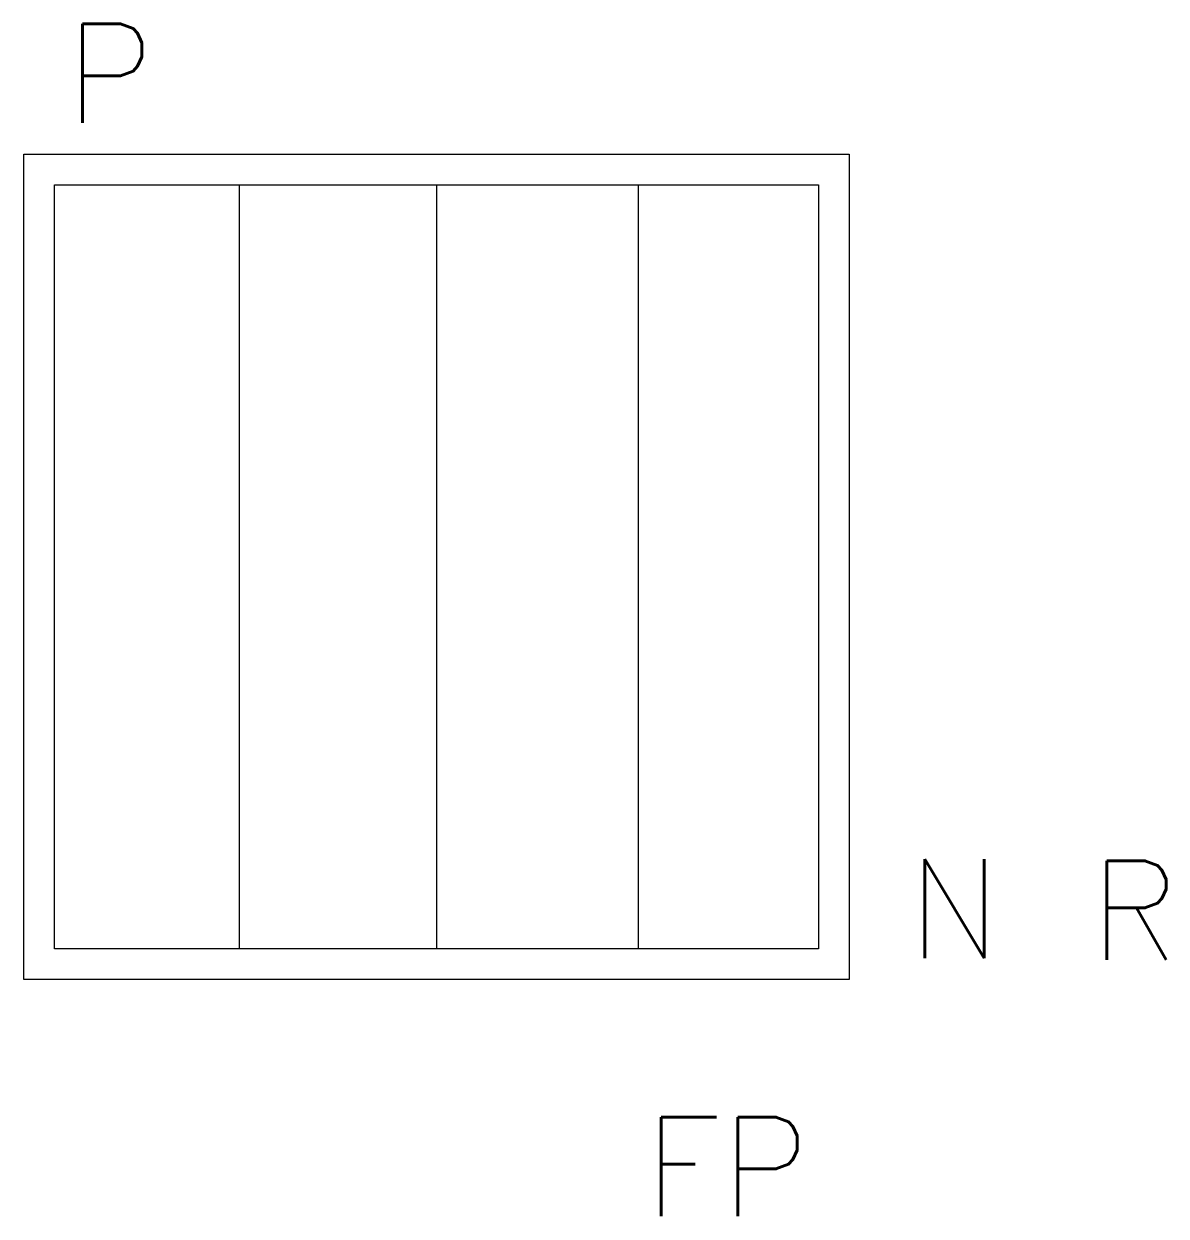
# Model space of a CAD drawing. Extents: x -0.484 to 0.381, y -0.225 to 0.678.
import ezdxf

# ---------------------------------------------------------------- set-up
doc = ezdxf.new("R2010")
doc.units = 0
doc.header["$LTSCALE"] = 2.5
doc.header["$MEASUREMENT"] = 0
doc.layers.add('ILUMINACAO', color=1, linetype='CONTINUOUS')
doc.styles.add('ROMANS', font='romans.shx')

msp = doc.modelspace()

# ---------------------------------------------------------------- linework, layer by layer
at = {"layer": 'ILUMINACAO'}
for p, q in [((-0.32116, 0.55587), (-0.32116, -0.02269)), ((-0.1717, 0.55587), (-0.1717, -0.02269)), ((-0.01893, 0.55587), (-0.01893, -0.02269))]:
    msp.add_line(p, q, dxfattribs=at)
for points in [[(-0.4842, -0.04591), (-0.4842, 0.57909), (0.1408, 0.57909), (0.1408, -0.04591)], [(-0.46098, -0.02269), (-0.46098, 0.55587), (0.11757, 0.55587), (0.11757, -0.02269)]]:
    msp.add_lwpolyline(points, close=True, dxfattribs=at)

# ---------------------------------------------------------------- texts
at = {"layer": 'ILUMINACAO', "style": 'ROMANS'}
for tag, p, s, flags in [('P', (-0.45272, 0.60274), '78', 1), ('N', (0.18525, -0.02981), '', 4), ('R', (0.32302, -0.031), '', 4), ('FP', (-0.01432, -0.22513), '0.93', 13)]:
    msp.add_attdef(tag, p, s, height=0.075, dxfattribs=dict(at, flags=flags))

doc.saveas('drawing.dxf')
